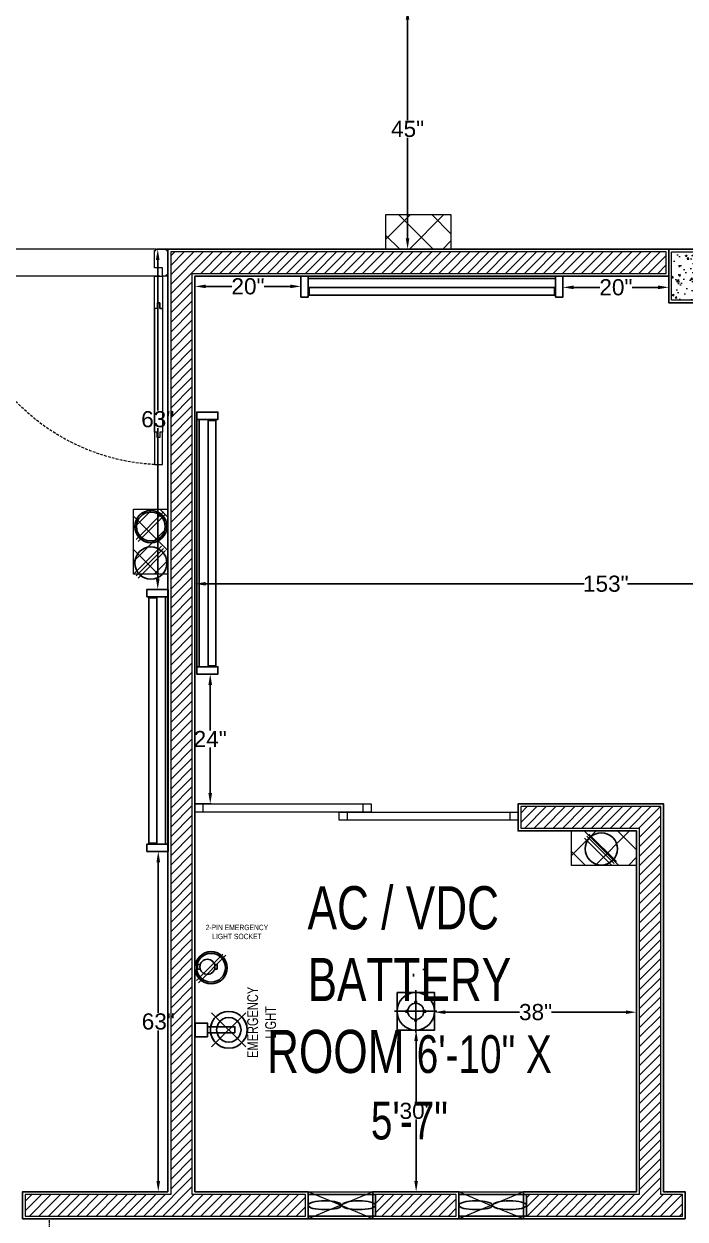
# Model space of a CAD drawing. Header units: inches. Extents: x 112 to 4169, y -2569 to 841.
# Drawn here: x 326.1 to 448.9, y -2441.4 to -2219.5 of the extents above; entities that cross this region are included whole.
import ezdxf

# ---------------------------------------------------------------- set-up
doc = ezdxf.new("R2010")
doc.units = ezdxf.units.IN
doc.header["$MEASUREMENT"] = 0
doc.linetypes.add('DASH', pattern=[0.35, 0.25, -0.1])
doc.linetypes.add('DASHED', pattern=[0.75, 0.5, -0.25])
doc.layers.get('Defpoints').update_dxf_attribs({"lineweight": 0})
for name, color, linetype, lineweight in [('COLUMN', 1, 'Continuous', 25), ('dim', 6, 'Continuous', 15), ('DOOR', 115, 'Continuous', 15), ('HACTH', 8, 'Continuous', 9), ('Plaster Line', 254, 'Continuous', 15), ('Sunshed', 5, 'Continuous', 15), ('Switchboard', 30, 'Continuous', 13), ('Text', 252, 'Continuous', 15), ('WINDOW', 140, 'Continuous', 9)]:
    doc.layers.add(name, color=color, linetype=linetype, lineweight=lineweight)
for name, color, linetype in [('Exhaust Fans', 7, 'Continuous'), ('Layer 1', 7, 'Continuous'), ('Lights', 7, 'Continuous'), ('Sockets', 7, 'Continuous'), ('wall 05', 253, 'Continuous')]:
    doc.layers.add(name, color=color, linetype=linetype)
doc.styles.get("Standard").update_dxf_attribs({"font": 'arial.ttf'})
doc.styles.add('Swiss721', font='swisscl.ttf')
doc.dimstyles.get("Standard").update_dxf_attribs({"dimtxt": 3, "dimasz": 2, "dimexe": 0.18, "dimexo": 0.0625, "dimgap": 0.09, "dimtad": 0, "dimtih": 1, "dimtoh": 1, "dimdec": 0, "dimzin": 0, "dimdsep": 46, "dimtxsty": 'Standard', "dimcen": 0.09, "dimclrd": 5, "dimadec": 0, "dimazin": 0, "dimtfac": 1, "dimtdec": 0, "dimtofl": 0, "dimtmove": 0, "dimatfit": 3, "dimfxl": 1, "dimtolj": 1, "dimtzin": 0, "dimarcsym": 0})
pattern_1 = [(45, (-121872.999, -173770.7034), (-0.8838834765, 0.8838834765), [])]

# ---------------------------------------------------------------- blocks, each defined once
blk = doc.blocks.new('C10X15')
at = {"layer": 'HACTH'}
h = blk.add_hatch(dxfattribs=at)
h.set_pattern_fill('AR-CONC', color=256, scale=0.5, style=0)
h.set_pattern_definition([(50, (0, 0), (3.58630091, -0.31376067), [0.375, -4.125]), (355, (0, 0), (-0.69375667, 3.76096067), [0.3, -3.3]), (100.4514, (0.299, -0.026), (2.89254691, 3.44719771), [0.31870095, -3.50571056]), (46.1842, (0, 1), (5.33620524, -0.82759507), [0.5625, -6.1875]), (96.6356, (0.4447, 0.931), (4.67331353, 4.87058935), [0.47805144, -5.258565]), (351.1842, (0, 1), (4.67330973, 4.870593), [0.45, -4.95]), (21, (0.5, 0.75), (2.98453526, -2.01309445), [0.375, -4.125]), (326, (0.5, 0.75), (1.21657666, 3.62575023), [0.3, -3.3]), (71.4514, (0.7487, 0.5822), (4.20111314, 1.61265248), [0.31870095, -3.50571056]), (37.5, (0, 0), (0.060799277, 1.66446927), [0, -3.26, 0, -3.35, 0, -3.3125]), (7.5, (0, 0), (1.315347687, 1.97205856), [0, -1.91, 0, -3.185, 0, -1.2625]), (327.5, (-1.115, 0), (2.66911218, -0.112774359), [0, -1.25, 0, -3.9, 0, -5.175]), (317.5, (-1.615, 0), (2.915930847, 0.50052491), [0, -1.625, 0, -2.59, 0, -3.675])])
h.paths.add_polyline_path([(88231.5, -6817.5), (88231.5, -6808.5), (88217.5, -6808.5), (88217.5, -6817.5)])
at = {"layer": 'COLUMN'}
blk.add_lwpolyline([(88217, -6808), (88232, -6808), (88232, -6818), (88217, -6818)], close=True, dxfattribs=at)
at = {"layer": 'Plaster Line'}
blk.add_lwpolyline([(88217.5, -6808.5), (88231.5, -6808.5), (88231.5, -6817.5), (88217.5, -6817.5)], close=True, dxfattribs=at)
blk = doc.blocks.new('A$C5AAA0143')
at = {"layer": 'Defpoints'}
for points in [[(-39.75, 5), (-40, 5), (-40, 4.75), (-39.75, 4.75)], [(0, 5), (-0.25, 5), (-0.25, 4.75), (0, 4.75)], [(-39.75, 0.25), (-40, 0.25), (-40, 0), (-39.75, 0)], [(0, 0.25), (-0.25, 0.25), (-0.25, 0), (0, 0)]]:
    blk.add_lwpolyline(points, close=True, dxfattribs=at)
at = {"layer": 'DOOR'}
for points in [[(-1.75, 10), (-2, 10), (-2, 11), (-2.5, 11), (-2.5, 5), (-1, 5), (-1, 11), (-1.5, 11), (-1.5, 10), (-1.75, 10), (-1.5, 10), (-1.5, 11), (-1, 11), (-1, 33.99), (-1.5, 33.99), (-1.5, 34.99), (-2, 34.99), (-2, 33.99), (-2.5, 33.99), (-2.5, 11), (-2.5, 39.99), (-1, 39.99), (-1, 33.99)], [(-39, 5), (-39, 3.5), (-37.5, 3.5), (-37.5, 0.25), (-37.75, 0.25), (-37.75, 0), (-39.75, 0), (-39.75, 0.25), (-40, 0.25), (-40, 4.75), (-39.75, 4.75), (-39.75, 5), (-39, 5)], [(-1, 5), (-1, 3.5), (-2.5, 3.5), (-2.5, 0.25), (-2.25, 0.25), (-2.25, 0), (-0.25, 0), (-0.25, 0.25), (0, 0.25), (0, 4.75), (-0.25, 4.75), (-0.25, 5), (-1, 5)]]:
    blk.add_lwpolyline(points, dxfattribs=at)
at = {"layer": 'DOOR', "linetype": 'DASHED', "lineweight": 0}
blk.add_arc((-0.49, 1.36), 38.68, 92.9729, 174.603, dxfattribs=at)
at = {"layer": 'HACTH', "lineweight": 0, "ltscale": 10}
for p, q in [((-1.5, 5), (-39, 5)), ((-2.25, 0), (-37.75, 0))]:
    blk.add_line(p, q, dxfattribs=at)
blk = doc.blocks.new('A$C63C712C3')
at = {"ltscale": 2}
for p, q in [((39.8, 42), (33.8, 42)), ((39.8, 15.9), (33.8, 15.9)), ((1230.6, 42), (1236.6, 42)), ((1230.6, 15.9), (1236.6, 15.9))]:
    blk.add_line(p, q, dxfattribs=at)
for points in [[(35.5, 102.6), (0, 102.6), (0, 0), (35.5, 0)], [(35.5, 102.6), (1235.5, 102.6), (1235.5, 90.2), (35.5, 90.2)], [(1235.5, 102.6), (1270.9, 102.6), (1270.9, 0), (1235.5, 0)], [(39.8, 47.6), (1230.6, 47.6), (1230.6, 10.1), (39.8, 10.1)]]:
    blk.add_lwpolyline(points, close=True, dxfattribs=at)
blk = doc.blocks.new('*D319')
at = {"color": 0, "lineweight": -2, "transparency": 16777216}
for p, q in [((360.34, -2340.19), (360.87, -2340.19)), ((357.91, -2364.3), (360.87, -2364.3))]:
    blk.add_line(p, q, dxfattribs=at)
at = {"color": 5, "lineweight": -2, "transparency": 16777216}
for p, q in [((360.69, -2342.19), (360.69, -2350.65)), ((360.69, -2362.3), (360.69, -2353.84))]:
    blk.add_line(p, q, dxfattribs=at)
at = {"color": 5, "transparency": 16777216}
for points in [[(360.36, -2342.19), (361.03, -2342.19), (360.69, -2340.19)], [(360.36, -2362.3), (361.03, -2362.3), (360.69, -2364.3)]]:
    blk.add_solid(points, dxfattribs=at)
at = {"layer": 'Defpoints', "color": 0, "transparency": 16777216}
for p in [(360.27, -2340.19), (357.85, -2364.3), (360.69, -2364.3)]:
    blk.add_point(p, dxfattribs=at)
at = {"color": 0, "transparency": 16777216, "insert": (360.69, -2352.25), "char_height": 3, "attachment_point": 5}
blk.add_mtext('\\A1;24"', dxfattribs=at)
blk = doc.blocks.new('*D321')
at = {"color": 0, "lineweight": -2, "transparency": 16777216}
for p, q in [((352.79, -2373.11), (350.87, -2373.11)), ((352.79, -2436.3), (350.87, -2436.3))]:
    blk.add_line(p, q, dxfattribs=at)
at = {"color": 5, "lineweight": -2, "transparency": 16777216}
for p, q in [((351.05, -2375.11), (351.05, -2403.08)), ((351.05, -2434.3), (351.05, -2406.33))]:
    blk.add_line(p, q, dxfattribs=at)
at = {"color": 5, "transparency": 16777216}
for points in [[(350.71, -2375.11), (351.38, -2375.11), (351.05, -2373.11)], [(350.71, -2434.3), (351.38, -2434.3), (351.05, -2436.3)]]:
    blk.add_solid(points, dxfattribs=at)
at = {"layer": 'Defpoints', "color": 0, "transparency": 16777216}
for p in [(352.85, -2373.11), (351.05, -2436.3), (352.85, -2436.3)]:
    blk.add_point(p, dxfattribs=at)
at = {"color": 0, "transparency": 16777216, "insert": (351.05, -2404.7), "char_height": 3, "attachment_point": 5}
blk.add_mtext('\\A1;63"', dxfattribs=at)
blk = doc.blocks.new('*D322')
at = {"color": 0, "lineweight": -2, "transparency": 16777216}
for p, q in [((352.79, -2261.3), (350.77, -2261.3)), ((352.79, -2324.49), (350.77, -2324.49))]:
    blk.add_line(p, q, dxfattribs=at)
at = {"color": 5, "lineweight": -2, "transparency": 16777216}
for p, q in [((350.95, -2263.3), (350.95, -2291.27)), ((350.95, -2322.49), (350.95, -2294.52))]:
    blk.add_line(p, q, dxfattribs=at)
at = {"color": 5, "transparency": 16777216}
for points in [[(350.61, -2263.3), (351.28, -2263.3), (350.95, -2261.3)], [(350.61, -2322.49), (351.28, -2322.49), (350.95, -2324.49)]]:
    blk.add_solid(points, dxfattribs=at)
at = {"layer": 'Defpoints', "color": 0, "transparency": 16777216}
for p in [(350.95, -2261.3), (352.85, -2261.3), (352.85, -2324.49)]:
    blk.add_point(p, dxfattribs=at)
at = {"color": 0, "transparency": 16777216, "insert": (350.95, -2292.89), "char_height": 3, "attachment_point": 5}
blk.add_mtext('\\A1;63"', dxfattribs=at)
blk = doc.blocks.new('*D323')
at = {"color": 0, "lineweight": -2, "transparency": 16777216}
for p, q in [((357.85, -2266.36), (357.85, -2268.4)), ((377.54, -2266.36), (377.54, -2268.4))]:
    blk.add_line(p, q, dxfattribs=at)
at = {"color": 5, "lineweight": -2, "transparency": 16777216}
for p, q in [((359.85, -2268.22), (364.69, -2268.22)), ((375.54, -2268.22), (370.7, -2268.22))]:
    blk.add_line(p, q, dxfattribs=at)
at = {"color": 5, "transparency": 16777216}
for points in [[(359.85, -2267.89), (359.85, -2268.55), (357.85, -2268.22)], [(375.54, -2267.89), (375.54, -2268.55), (377.54, -2268.22)]]:
    blk.add_solid(points, dxfattribs=at)
at = {"layer": 'Defpoints', "color": 0, "transparency": 16777216}
for p in [(357.85, -2266.3), (377.54, -2266.3), (357.85, -2268.22)]:
    blk.add_point(p, dxfattribs=at)
at = {"color": 0, "transparency": 16777216, "insert": (367.7, -2268.22), "char_height": 3, "attachment_point": 5}
blk.add_mtext('\\A1;20"', dxfattribs=at)
blk = doc.blocks.new('*D324')
at = {"color": 0, "lineweight": -2, "transparency": 16777216}
for p, q in [((426.16, -2266.36), (426.16, -2268.58)), ((445.85, -2266.36), (445.85, -2268.58))]:
    blk.add_line(p, q, dxfattribs=at)
at = {"color": 5, "lineweight": -2, "transparency": 16777216}
for p, q in [((428.16, -2268.4), (433, -2268.4)), ((443.85, -2268.4), (439.01, -2268.4))]:
    blk.add_line(p, q, dxfattribs=at)
at = {"color": 5, "transparency": 16777216}
for points in [[(428.16, -2268.06), (428.16, -2268.73), (426.16, -2268.4)], [(443.85, -2268.06), (443.85, -2268.73), (445.85, -2268.4)]]:
    blk.add_solid(points, dxfattribs=at)
at = {"layer": 'Defpoints', "color": 0, "transparency": 16777216}
for p in [(426.16, -2266.3), (445.85, -2266.3), (445.85, -2268.4)]:
    blk.add_point(p, dxfattribs=at)
at = {"color": 0, "transparency": 16777216, "insert": (436.01, -2268.4), "char_height": 3, "attachment_point": 5}
blk.add_mtext('\\A1;20"', dxfattribs=at)
blk = doc.blocks.new('*D338')
at = {"color": 0, "lineweight": -2, "transparency": 16777216}
for p, q in [((312.85, -2261.24), (312.85, -2213.05)), ((393.85, -2213.17), (393.85, -2213.05))]:
    blk.add_line(p, q, dxfattribs=at)
at = {"color": 5, "lineweight": -2, "transparency": 16777216}
for p, q in [((314.85, -2213.23), (350.37, -2213.23)), ((391.85, -2213.23), (356.33, -2213.23))]:
    blk.add_line(p, q, dxfattribs=at)
at = {"color": 5, "transparency": 16777216}
for points in [[(314.85, -2212.9), (314.85, -2213.57), (312.85, -2213.23)], [(391.85, -2212.9), (391.85, -2213.57), (393.85, -2213.23)]]:
    blk.add_solid(points, dxfattribs=at)
at = {"layer": 'Defpoints', "color": 0, "transparency": 16777216}
for p in [(312.85, -2213.23), (393.85, -2213.23), (312.85, -2261.3)]:
    blk.add_point(p, dxfattribs=at)
at = {"color": 0, "transparency": 16777216, "insert": (353.35, -2213.23), "char_height": 3, "attachment_point": 5}
blk.add_mtext('\\A1;81"', dxfattribs=at)
blk = doc.blocks.new('*D339')
at = {"color": 0, "lineweight": -2, "transparency": 16777216}
for p, q in [((397.26, -2216.71), (397.15, -2216.71)), ((352.91, -2261.3), (397.51, -2261.3))]:
    blk.add_line(p, q, dxfattribs=at)
at = {"color": 5, "lineweight": -2, "transparency": 16777216}
for p, q in [((397.33, -2218.71), (397.33, -2237.39)), ((397.33, -2259.3), (397.33, -2240.62))]:
    blk.add_line(p, q, dxfattribs=at)
at = {"color": 5, "transparency": 16777216}
for points in [[(396.99, -2218.71), (397.66, -2218.71), (397.33, -2216.71)], [(396.99, -2259.3), (397.66, -2259.3), (397.33, -2261.3)]]:
    blk.add_solid(points, dxfattribs=at)
at = {"layer": 'Defpoints', "color": 0, "transparency": 16777216}
for p in [(397.33, -2216.71), (352.85, -2261.3), (397.33, -2261.3)]:
    blk.add_point(p, dxfattribs=at)
at = {"color": 0, "transparency": 16777216, "insert": (397.33, -2239), "char_height": 3, "attachment_point": 5}
blk.add_mtext('\\A1;45"', dxfattribs=at)
blk = doc.blocks.new('*D368')
at = {"color": 0, "lineweight": -2, "transparency": 16777216}
for p, q in [((439.85, -2369.36), (439.85, -2403.14)), ((402.33, -2402.86), (402.33, -2403.14))]:
    blk.add_line(p, q, dxfattribs=at)
at = {"color": 5, "lineweight": -2, "transparency": 16777216}
for p, q in [((404.33, -2402.96), (418.11, -2402.96)), ((437.85, -2402.96), (424.07, -2402.96))]:
    blk.add_line(p, q, dxfattribs=at)
at = {"color": 5, "transparency": 16777216}
for points in [[(404.33, -2402.63), (404.33, -2403.29), (402.33, -2402.96)], [(437.85, -2402.63), (437.85, -2403.29), (439.85, -2402.96)]]:
    blk.add_solid(points, dxfattribs=at)
at = {"layer": 'Defpoints', "color": 0, "transparency": 16777216}
for p in [(439.85, -2369.3), (402.33, -2402.8), (439.85, -2402.96)]:
    blk.add_point(p, dxfattribs=at)
at = {"color": 0, "transparency": 16777216, "insert": (421.09, -2402.96), "char_height": 3, "attachment_point": 5}
blk.add_mtext('\\A1;38"', dxfattribs=at)
blk = doc.blocks.new('*D369')
at = {"color": 0, "lineweight": -2, "transparency": 16777216}
for p, q in [((398.91, -2406.28), (399.1, -2406.28)), ((406.79, -2436.3), (398.74, -2436.3))]:
    blk.add_line(p, q, dxfattribs=at)
at = {"color": 5, "lineweight": -2, "transparency": 16777216}
for p, q in [((398.92, -2408.28), (398.92, -2419.66)), ((398.92, -2434.3), (398.92, -2422.91))]:
    blk.add_line(p, q, dxfattribs=at)
at = {"color": 5, "transparency": 16777216}
for points in [[(398.58, -2408.28), (399.25, -2408.28), (398.92, -2406.28)], [(398.58, -2434.3), (399.25, -2434.3), (398.92, -2436.3)]]:
    blk.add_solid(points, dxfattribs=at)
at = {"layer": 'Defpoints', "color": 0, "transparency": 16777216}
for p in [(398.85, -2406.28), (398.92, -2436.3), (406.85, -2436.3)]:
    blk.add_point(p, dxfattribs=at)
at = {"color": 0, "transparency": 16777216, "insert": (398.92, -2421.29), "char_height": 3, "attachment_point": 5}
blk.add_mtext('\\A1;30"', dxfattribs=at)
blk = doc.blocks.new('*D370')
at = {"color": 0, "lineweight": -2, "transparency": 16777216}
for p, q in [((357.85, -2266.42), (357.85, -2323.61)), ((510.41, -2323.27), (510.41, -2323.61))]:
    blk.add_line(p, q, dxfattribs=at)
at = {"color": 5, "lineweight": -2, "transparency": 16777216}
for p, q in [((359.85, -2323.43), (430.13, -2323.43)), ((508.41, -2323.43), (438.14, -2323.43))]:
    blk.add_line(p, q, dxfattribs=at)
at = {"color": 5, "transparency": 16777216}
for points in [[(359.85, -2323.1), (359.85, -2323.77), (357.85, -2323.43)], [(508.41, -2323.1), (508.41, -2323.77), (510.41, -2323.43)]]:
    blk.add_solid(points, dxfattribs=at)
at = {"layer": 'Defpoints', "color": 0, "transparency": 16777216}
for p in [(357.85, -2266.36), (357.85, -2323.43), (510.41, -2323.2)]:
    blk.add_point(p, dxfattribs=at)
at = {"color": 0, "transparency": 16777216, "insert": (434.13, -2323.43), "char_height": 3, "attachment_point": 5}
blk.add_mtext('\\A1;153"', dxfattribs=at)

msp = doc.modelspace()

# ---------------------------------------------------------------- hatches: boundary and pattern name
at = {"layer": 'HACTH'}
h = msp.add_hatch(dxfattribs=at)
h.set_pattern_fill('ANSI31', color=256, scale=10, style=0)
h.set_pattern_definition(pattern_1)
h.paths.add_polyline_path([(357.35, -2436.8), (357.35, -2265.8), (445.35, -2265.8), (445.35, -2261.8), (353.35, -2261.8), (353.35, -2436.8), (326.35, -2436.8), (326.35, -2440.8), (378.35, -2440.8), (378.35, -2436.8), (357.85, -2436.8)])
h = msp.add_hatch(dxfattribs=at)
h.set_pattern_fill('ANSI31', color=256, scale=10, style=0)
h.set_pattern_definition([(45, (-121872.499, -173770.7034), (-0.8838834765, 0.8838834765), [])])
h.paths.add_polyline_path([(440.35, -2368.8), (440.35, -2436.8), (419.35, -2436.8), (419.35, -2440.8), (448.35, -2440.8), (448.35, -2436.8), (444.35, -2436.8), (444.35, -2364.8), (418.35, -2364.8), (418.35, -2368.8)])
h = msp.add_hatch(dxfattribs=at)
h.set_pattern_fill('ANSI31', color=256, scale=10, style=0)
h.set_pattern_definition(pattern_1)
h.paths.add_polyline_path([(391.35, -2436.8), (391.35, -2440.8), (406.35, -2440.8), (406.35, -2436.8)])
at = {"layer": 'Switchboard'}
h = msp.add_hatch(dxfattribs=at)
h.set_pattern_fill('ANSI37', color=256, scale=35)
h.set_pattern_definition([(45, (130.7225, -2707.6845), (-3.093592, 3.093592), []), (135, (130.7225, -2707.6845), (-3.093592, -3.093592), [])])
h.paths.add_polyline_path([(405.38, -2261.3), (405.38, -2254.89), (393.32, -2254.89), (393.32, -2261.3)])
h = msp.add_hatch(dxfattribs=at)
h.set_pattern_fill('ANSI37', color=256, scale=35, angle=90)
h.set_pattern_definition([(135, (799.237, -2584.239), (-3.093592, -3.093592), []), (225, (799.237, -2584.239), (3.093592, -3.093592), [])])
h.paths.add_polyline_path([(352.85, -2309.58), (346.44, -2309.58), (346.44, -2321.64), (352.85, -2321.64)])
h = msp.add_hatch(dxfattribs=at)
h.set_pattern_fill('ANSI37', color=256, scale=35)
h.set_pattern_definition([(45, (165.192, -2822.093), (-3.093592, 3.093592), []), (135, (165.192, -2822.093), (-3.093592, -3.093592), [])])
h.paths.add_polyline_path([(439.85, -2375.71), (439.85, -2369.3), (427.79, -2369.3), (427.79, -2375.71)])

# ---------------------------------------------------------------- linework, layer by layer
for p, q in [((358.34, -2394.97), (358.34, -2394.1)), ((358.34, -2394.1), (358.84, -2394.1)), ((358.84, -2394.97), (358.34, -2394.97)), ((361.5, -2394.1), (362, -2394.1)), ((362, -2394.97), (361.5, -2394.97)), ((362, -2394.1), (362, -2394.97)), ((398.41, -2396.36), (398.41, -2395.87)), ((400.69, -2395.02), (400.17, -2395.02)), ((400.69, -2394.14), (400.69, -2395.02))]:
    msp.add_line(p, q)
for points in [[(397.36, -2402.67), (397.03, -2402.67), (397.03, -2402.97), (397.37, -2402.96)], [(398.7, -2401.31), (398.7, -2400.97), (399, -2400.97), (399, -2401.31)], [(400.34, -2402.67), (400.68, -2402.67), (400.67, -2402.97), (400.34, -2402.96)], [(398.7, -2404.28), (398.7, -2404.62), (399, -2404.62), (399, -2404.28)]]:
    msp.add_lwpolyline(points)
for centre, radius in [((360.17, -2394.54), 1.4), ((398.85, -2402.8), 1.49)]:
    msp.add_circle(centre, radius)
at = {"layer": 'Defpoints'}
for points in [[(378.85, -2436.3), (390.85, -2436.3), (390.85, -2441.3), (378.85, -2441.3)], [(406.85, -2436.3), (418.85, -2436.3), (418.85, -2441.3), (406.85, -2441.3)]]:
    msp.add_lwpolyline(points, close=True, dxfattribs=at)
at = {"layer": 'dim'}
for points in [[(384.85, -2438.8), (378.85, -2436.3), (390.85, -2436.3), (378.85, -2441.3), (390.85, -2441.3), (384.85, -2438.8)], [(412.6, -2438.8), (406.85, -2436.3), (418.85, -2436.3), (406.85, -2441.3), (418.85, -2441.3), (412.6, -2438.8)]]:
    msp.add_lwpolyline(points, dxfattribs=at)
at = {"layer": 'Exhaust Fans'}
for points in [[(391.4, -2436.8), (391.4, -2440.8), (378.85, -2440.8), (378.85, -2436.8)], [(419.4, -2436.8), (419.4, -2440.8), (406.85, -2440.8), (406.85, -2436.8)]]:
    msp.add_lwpolyline(points, close=True, dxfattribs=at)
for centre in [(381.99, -2438.8), (409.99, -2438.8)]:
    msp.add_ellipse(centre, major_axis=(3.14, 0), ratio=0.260631, dxfattribs=at)
at = {"layer": 'Exhaust Fans', "extrusion": (0, 0, -1)}
for centre in [(388.26, -2438.8), (416.26, -2438.8)]:
    msp.add_ellipse(centre, major_axis=(-3.14, 0), ratio=0.260631, dxfattribs=at)
at = {"layer": 'Layer 1', "color": 1}
for points in [[(364.14, -2402.82), (364.89, -2402.92), (365.64, -2403.17), (366.28, -2403.57), (366.83, -2404.12), (367.23, -2404.77), (367.48, -2405.46), (367.58, -2406.26), (367.48, -2407.01), (367.23, -2407.7), (366.83, -2408.35), (366.28, -2408.9), (365.64, -2409.3), (364.89, -2409.55), (364.14, -2409.65), (363.4, -2409.55), (362.65, -2409.3), (362, -2408.9), (361.45, -2408.35), (361.05, -2407.7), (360.81, -2407.01), (360.76, -2406.26), (360.81, -2405.46), (361.05, -2404.77), (361.45, -2404.12), (362, -2403.57), (362.65, -2403.17), (363.4, -2402.92), (364.14, -2402.82)], [(360.85, -2405.41), (361.05, -2404.77), (361.45, -2404.12), (361.95, -2403.62), (362.55, -2403.22), (363.2, -2402.97), (363.89, -2402.82)], [(363.89, -2402.82), (364.69, -2402.87), (365.44, -2403.07), (366.14, -2403.47), (366.68, -2403.97), (367.13, -2404.62), (367.43, -2405.36), (367.58, -2406.11), (367.48, -2406.91), (367.28, -2407.66), (366.83, -2408.3), (366.33, -2408.85), (365.64, -2409.3), (364.94, -2409.55), (364.14, -2409.65)], [(357.87, -2407.51), (360.16, -2407.51), (360.16, -2404.97), (357.87, -2404.97)], [(357.87, -2407.51), (357.87, -2404.97)], [(357.87, -2404.97), (360.16, -2404.97)], [(360.16, -2404.97), (360.16, -2407.51)], [(360.95, -2409.4), (367.33, -2403.07)], [(367.33, -2409.4), (360.95, -2403.07)], [(364.14, -2403.97), (364.74, -2404.02), (365.29, -2404.27), (365.74, -2404.62), (366.14, -2405.11), (366.33, -2405.66), (366.43, -2406.26), (366.33, -2406.81), (366.14, -2407.36), (365.74, -2407.85), (365.29, -2408.2), (364.74, -2408.45), (364.14, -2408.5), (363.54, -2408.45), (363, -2408.2), (362.55, -2407.85), (362.15, -2407.36), (361.95, -2406.81), (361.85, -2406.26), (361.95, -2405.66), (362.15, -2405.11), (362.55, -2404.62), (363, -2404.27), (363.54, -2404.02), (364.14, -2403.97)], [(360.16, -2405.66), (360.16, -2406.81), (365.29, -2406.81)], [(360.16, -2405.66), (365.29, -2405.66), (360.51, -2405.66), (360.16, -2405.66), (360.16, -2406.81)], [(365.29, -2406.81), (360.16, -2406.81)], [(360.85, -2405.41), (360.76, -2405.66), (360.76, -2406.81)], [(364.14, -2409.65), (363.35, -2409.55), (362.6, -2409.3), (361.95, -2408.85), (361.4, -2408.25), (361, -2407.56), (360.76, -2406.81)], [(365.29, -2406.81), (365.29, -2405.66)], [(365.29, -2406.81), (365.29, -2405.66)], [(360.16, -2407.51), (357.87, -2407.51)]]:
    msp.add_lwpolyline(points, dxfattribs=at)
at = {"layer": 'Lights', "color": 40}
for p, q in [((398.85, -2406.74), (398.85, -2398.86)), ((402.79, -2402.8), (394.91, -2402.8))]:
    msp.add_line(p, q, dxfattribs=at)
at = {"layer": 'Lights'}
msp.add_lwpolyline([(395.38, -2399.32), (402.33, -2399.32), (402.33, -2406.28), (395.38, -2406.28)], close=True, dxfattribs=at)
msp.add_circle((398.85, -2402.8), 3.48, dxfattribs=at)
at = {"layer": 'Plaster Line'}
for points in [[(357.35, -2436.8), (357.35, -2265.8), (445.35, -2265.8), (445.35, -2261.8), (353.35, -2261.8), (353.35, -2436.8)], [(353.35, -2436.8), (326.35, -2436.8), (326.35, -2440.8), (378.35, -2440.8), (378.35, -2436.8), (357.85, -2436.8)], [(378.35, -2436.8), (357.35, -2436.8)]]:
    msp.add_lwpolyline(points, dxfattribs=at)
for points in [[(440.35, -2436.8), (419.35, -2436.8), (419.35, -2440.8), (448.35, -2440.8), (448.35, -2436.8), (444.35, -2436.8), (444.35, -2364.8), (418.35, -2364.8), (418.35, -2368.8), (440.35, -2368.8), (440.35, -2436.8)], [(391.35, -2440.8), (406.35, -2440.8), (406.35, -2436.8), (391.35, -2436.8)]]:
    msp.add_lwpolyline(points, close=True, dxfattribs=at)
at = {"layer": 'Sockets', "color": 3}
for p, q in [((352.04, -2310.09), (346.94, -2315.19)), ((352.41, -2310.5), (347.31, -2315.6))]:
    msp.add_line(p, q, dxfattribs=at)
at = {"layer": 'Sockets', "color": 5}
for p, q in [((351.67, -2316.45), (346.57, -2321.55)), ((352.04, -2316.86), (346.94, -2321.96)), ((352.41, -2317.27), (347.31, -2322.37)), ((430.17, -2370.64), (435.27, -2375.74)), ((430.58, -2370.27), (435.68, -2375.38)), ((430.99, -2369.91), (436.09, -2375.01))]:
    msp.add_line(p, q, dxfattribs=at)
at = {"layer": 'Sockets', "color": 1}
for p, q in [((363.01, -2392.2), (358.12, -2397.09)), ((363.59, -2392.4), (358.49, -2397.5))]:
    msp.add_line(p, q, dxfattribs=at)
at = {"layer": 'Sockets', "color": 3}
for radius in [2.99, 2.67]:
    msp.add_circle((349.67, -2312.81), radius, dxfattribs=at)
at = {"layer": 'Sockets', "color": 5}
for centre in [(349.67, -2319.58), (433.3, -2372.65)]:
    msp.add_circle(centre, 2.99, dxfattribs=at)
at = {"layer": 'Sockets', "color": 1}
for radius in [2.99, 2.67]:
    msp.add_circle((360.85, -2394.71), radius, dxfattribs=at)
at = {"layer": 'Sunshed', "linetype": 'DASH'}
msp.add_lwpolyline([(260.85, -2441.3), (260.85, -2459.3), (330.85, -2459.3), (330.85, -2441.3)], dxfattribs=at)
at = {"layer": 'Switchboard'}
for points in [[(393.32, -2254.89), (405.38, -2254.89), (405.38, -2261.3), (393.32, -2261.3)], [(346.44, -2321.64), (346.44, -2309.58), (352.85, -2309.58), (352.85, -2321.64)], [(427.79, -2369.3), (439.85, -2369.3), (439.85, -2375.71), (427.79, -2375.71)]]:
    msp.add_lwpolyline(points, close=True, dxfattribs=at)
at = {"layer": 'wall 05'}
for points in [[(357.85, -2436.3), (357.85, -2436.3), (357.85, -2266.3), (445.85, -2266.3), (445.85, -2261.3), (352.85, -2261.3), (352.85, -2436.3)], [(444.85, -2436.3), (444.85, -2364.3), (417.85, -2364.3), (417.85, -2369.3), (439.85, -2369.3), (439.85, -2436.3)], [(352.85, -2436.3), (325.85, -2436.3), (325.85, -2441.3), (378.85, -2441.3), (378.85, -2436.3), (357.85, -2436.3)], [(352.85, -2441.3), (378.85, -2441.3), (378.85, -2436.3)], [(444.85, -2436.3), (448.85, -2436.3), (448.85, -2441.3), (418.85, -2441.3), (418.85, -2436.3), (439.85, -2436.3)]]:
    msp.add_lwpolyline(points, dxfattribs=at)
msp.add_lwpolyline([(390.85, -2441.3), (406.85, -2441.3), (406.85, -2436.3), (390.85, -2436.3)], close=True, dxfattribs=at)
at = {"layer": 'WINDOW'}
for points in [[(357.85, -2364.3), (359.35, -2364.3), (359.35, -2365.8), (357.85, -2365.8)], [(357.85, -2364.3), (390.6, -2364.3), (390.6, -2365.8), (357.85, -2365.8)], [(389.1, -2364.3), (390.6, -2364.3), (390.6, -2365.8), (389.1, -2365.8)], [(384.6, -2365.8), (386.1, -2365.8), (386.1, -2367.3), (384.6, -2367.3)], [(417.85, -2367.3), (384.6, -2367.3), (384.6, -2365.8), (417.85, -2365.8)], [(416.35, -2365.8), (417.85, -2365.8), (417.85, -2367.3), (416.35, -2367.3)]]:
    msp.add_lwpolyline(points, close=True, dxfattribs=at)

# ---------------------------------------------------------------- block references
at = {"layer": 'HACTH', "xscale": -1, "rotation": 180}
msp.add_blockref('A$C5AAA0143', (352.85, -2261.3), dxfattribs=at)
at = {"layer": 'HACTH'}
msp.add_blockref('C10X15', (-87771.15, 4546.7), dxfattribs=at)
at = {"layer": 'Lights', "lineweight": 0, "xscale": 0.03825769670308159, "yscale": 0.03825769671356965, "zscale": 0.03825769671681735}
msp.add_blockref('A$C63C712C3', (377.54, -2270.22), dxfattribs=at)
for p, rotation in [((362.11, -2340.19), 89.99999999999999), ((348.93, -2324.49), 270)]:
    msp.add_blockref('A$C63C712C3', p, dxfattribs=dict(at, rotation=rotation))

# ---------------------------------------------------------------- texts
at = {"layer": 'Text', "color": 9, "insert": (397.67, -2379.57), "char_height": 8, "width": 63.1303, "attachment_point": 2, "style": 'Swiss721'}
msp.add_mtext('AC / VDC  BATTERY ROOM {\\H0.875x;6\'-10" X 5\'-7"}', dxfattribs=at)
at = {"layer": 'Text', "color": 4, "insert": (365.65, -2386.73), "char_height": 1, "width": 12.2818, "attachment_point": 2, "style": 'Swiss721'}
msp.add_mtext('2-PIN EMERGENCY LIGHT SOCKET', dxfattribs=at)
at = {"layer": 'Text', "color": 4, "insert": (367.57, -2404.85), "char_height": 2, "width": 15.6576, "attachment_point": 2, "rotation": 90, "style": 'Swiss721'}
msp.add_mtext('EMERGENCY LIGHT ', dxfattribs=at)

# ---------------------------------------------------------------- dimensions: what is measured, and where the dimension line sits
for base, p1, p2, picture, middle in [((312.85, -2213.23), (393.85, -2213.23), (312.85, -2261.3), '*D338', (353.35, -2213.23)), ((357.85, -2268.22), (377.54, -2266.3), (357.85, -2266.3), '*D323', (367.7, -2268.22)), ((357.85, -2323.43), (510.41, -2323.2), (357.85, -2266.36), '*D370', (434.13, -2323.43)), ((445.85, -2268.4), (426.16, -2266.3), (445.85, -2266.3), '*D324', (436.01, -2268.4)), ((439.85, -2402.96), (402.33, -2402.8), (439.85, -2369.3), '*D368', (421.09, -2402.96))]:
    dim = msp.add_linear_dim(base=base, p1=p1, p2=p2, dimstyle='Standard', override={"dimpost": '"'})
    dim.commit()
    dim.dimension.update_dxf_attribs({"geometry": picture, "text_midpoint": middle})
for base, p1, p2, picture, middle in [((397.33, -2261.3), (397.33, -2216.71), (352.85, -2261.3), '*D339', (397.33, -2239)), ((350.95, -2261.3), (352.85, -2324.49), (352.85, -2261.3), '*D322', (350.95, -2292.89)), ((360.69, -2364.3), (360.27, -2340.19), (357.85, -2364.3), '*D319', (360.69, -2352.25)), ((351.05, -2436.3), (352.85, -2373.11), (352.85, -2436.3), '*D321', (351.05, -2404.7)), ((398.92, -2436.3), (398.85, -2406.28), (406.85, -2436.3), '*D369', (398.92, -2421.29))]:
    dim = msp.add_linear_dim(base=base, p1=p1, p2=p2, angle=90, dimstyle='Standard', override={"dimpost": '"'})
    dim.commit()
    dim.dimension.update_dxf_attribs({"geometry": picture, "text_midpoint": middle})

doc.saveas('drawing.dxf')
